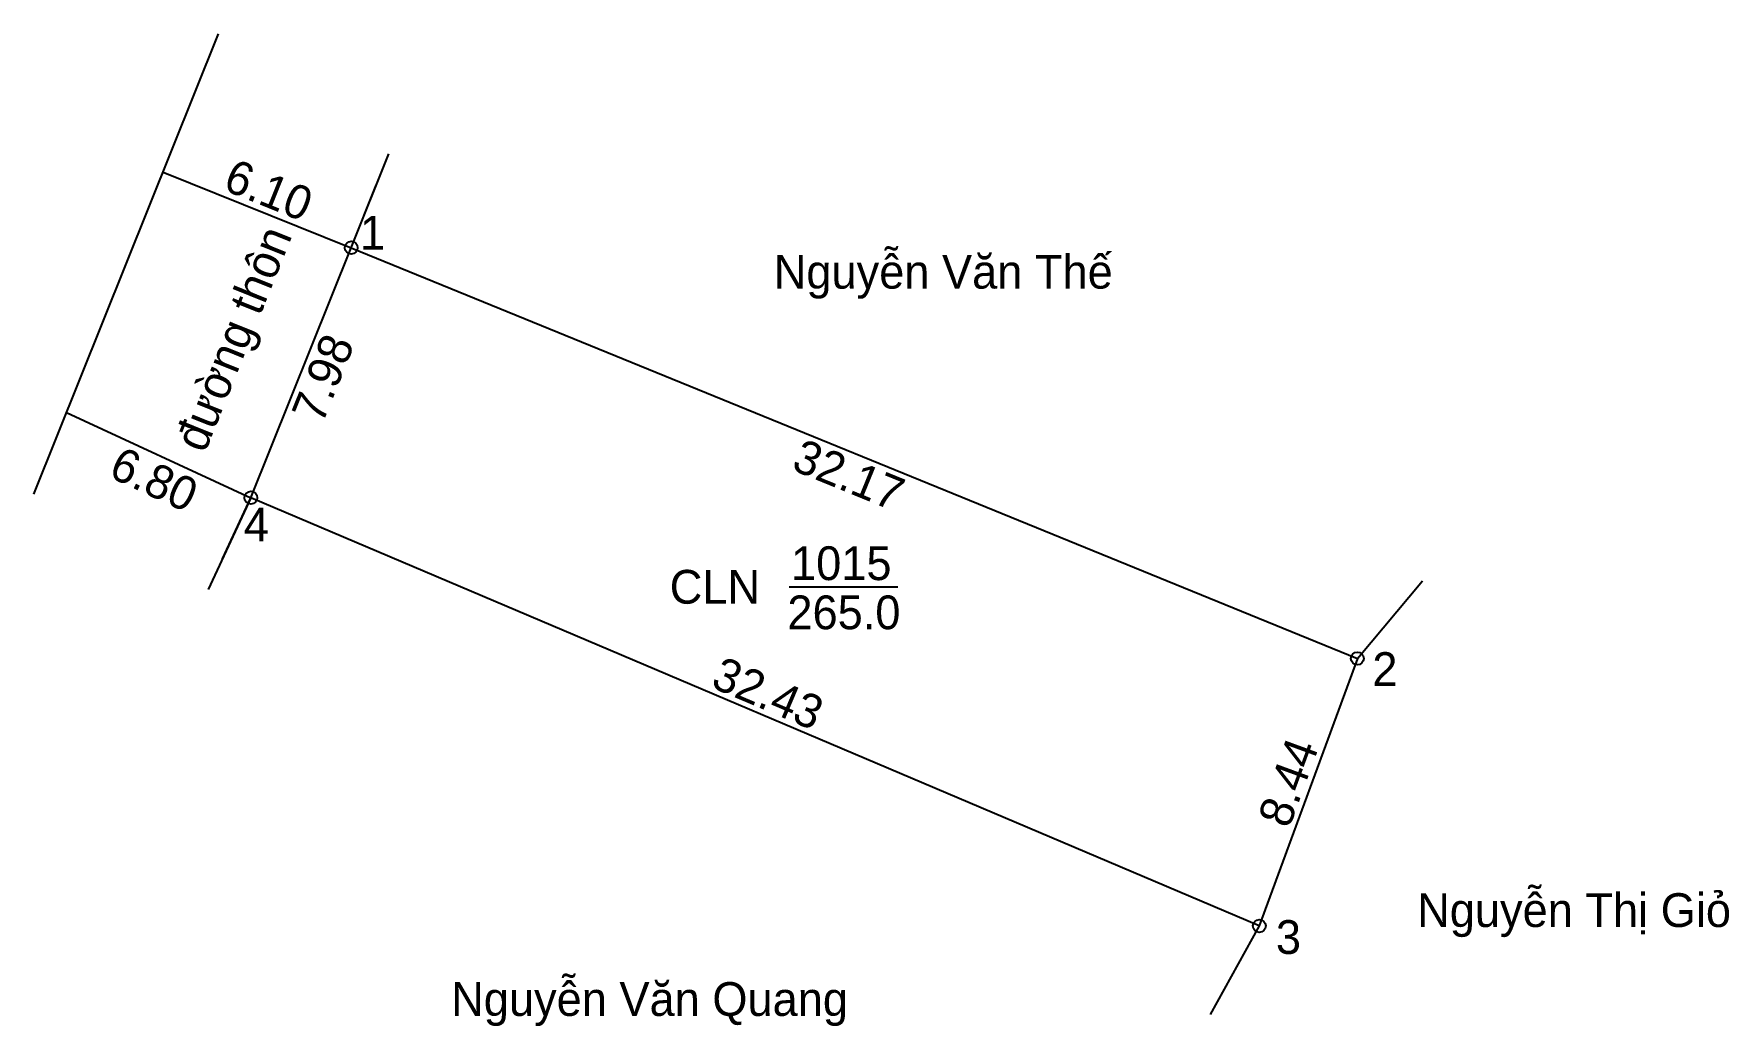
# Model space of a CAD drawing. Extents: x 547617 to 547667.1, y 1837548.4 to 1837577.8.
import ezdxf

# ---------------------------------------------------------------- set-up
doc = ezdxf.new("R2010")
doc.units = 0
for name, color, linetype in [('CanhThua', 7, 'Continuous'), ('ChieuDaiCanhThua', 7, 'Continuous'), ('Level 1', 7, 'Continuous'), ('Level 23', 7, 'Continuous'), ('Level 31', 7, 'Continuous'), ('MocDinhThua', 7, 'Continuous'), ('NhanDiaChinhThua', 7, 'Continuous'), ('NhanTuCan', 7, 'Continuous'), ('RauThua', 7, 'Continuous'), ('SoHieuDinhThua', 7, 'Continuous')]:
    doc.layers.add(name, color=color, linetype=linetype)

msp = doc.modelspace()

# ---------------------------------------------------------------- linework, layer by layer
at = {"layer": 'CanhThua'}
for p, q in [((547623.372, 1837564.048), (547626.344, 1837571.449)), ((547626.344, 1837571.449), (547656.127, 1837559.29)), ((547653.224, 1837551.369), (547623.372, 1837564.048)), ((547656.127, 1837559.29), (547653.224, 1837551.369))]:
    msp.add_line(p, q, dxfattribs=at)
at = {"layer": 'Level 1'}
for p, q in [((547620.775, 1837573.685), (547626.344, 1837571.449)), ((547617.919, 1837566.571), (547623.372, 1837564.048))]:
    msp.add_line(p, q, dxfattribs=at)
at = {"layer": 'Level 23'}
for p, q in [((547626.344, 1837571.449), (547627.086, 1837573.305)), ((547623.372, 1837564.048), (547626.344, 1837571.449)), ((547622.534, 1837562.238), (547623.372, 1837564.048))]:
    msp.add_line(p, q, dxfattribs=at)
at = {"layer": 'Level 31'}
msp.add_lwpolyline([(547616.95, 1837564.157), (547622.418, 1837577.779)], dxfattribs=at)
at = {"layer": 'MocDinhThua'}
for centre in [(547626.344, 1837571.449), (547623.372, 1837564.048), (547656.127, 1837559.29), (547653.224, 1837551.369)]:
    msp.add_circle(centre, 0.19, dxfattribs=at)
at = {"layer": 'NhanDiaChinhThua'}
msp.add_line((547639.309, 1837561.41), (547642.527, 1837561.41), dxfattribs=at)
at = {"layer": 'RauThua'}
for p, q in [((547626.344, 1837571.449), (547627.457, 1837574.233)), ((547623.372, 1837564.048), (547622.113, 1837561.327)), ((547656.127, 1837559.29), (547658.057, 1837561.584)), ((547653.224, 1837551.369), (547651.771, 1837548.747))]:
    msp.add_line(p, q, dxfattribs=at)

# ---------------------------------------------------------------- texts
at = {"layer": 'ChieuDaiCanhThua'}
for s, rotation, p in [('đường thôn', 68.1212, (547622.009, 1837565.343)), ('7.98', 68.1212, (547625.485, 1837566.198)), ('32.17', 337.7921, (547639.336, 1837564.893)), ('32.43', 336.9877, (547636.949, 1837558.455)), ('8.44', 69.8724, (547654.101, 1837554.226))]:
    msp.add_text(s, height=1, rotation=rotation, dxfattribs=at).set_placement(p)
at = {"layer": 'Level 1'}
for s, rotation, p in [('6.10', 338.1212, (547622.509, 1837573.178)), ('6.80', 335.1759, (547619.119, 1837564.686))]:
    msp.add_text(s, height=1, rotation=rotation, dxfattribs=at).set_placement(p)
at = {"layer": 'NhanDiaChinhThua'}
for s, p in [('1015', (547639.363, 1837561.609)), ('CLN', (547635.771, 1837560.91)), ('265.0', (547639.255, 1837560.154))]:
    msp.add_text(s, height=1, dxfattribs=at).set_placement(p)
at = {"layer": 'NhanTuCan'}
for s, p in [('Nguyễn Văn Thế', (547638.851, 1837570.238)), ('Nguyễn Thị Giỏ', (547657.897, 1837551.339)), ('Nguyễn Văn Quang', (547629.302, 1837548.707))]:
    msp.add_text(s, height=1, dxfattribs=at).set_placement(p)
at = {"layer": 'SoHieuDinhThua'}
for s, p in [('1', (547626.602, 1837571.391)), ('4', (547623.162, 1837562.753)), ('2', (547656.571, 1837558.474)), ('3', (547653.715, 1837550.542))]:
    msp.add_text(s, height=1, dxfattribs=at).set_placement(p)

doc.saveas('drawing.dxf')
